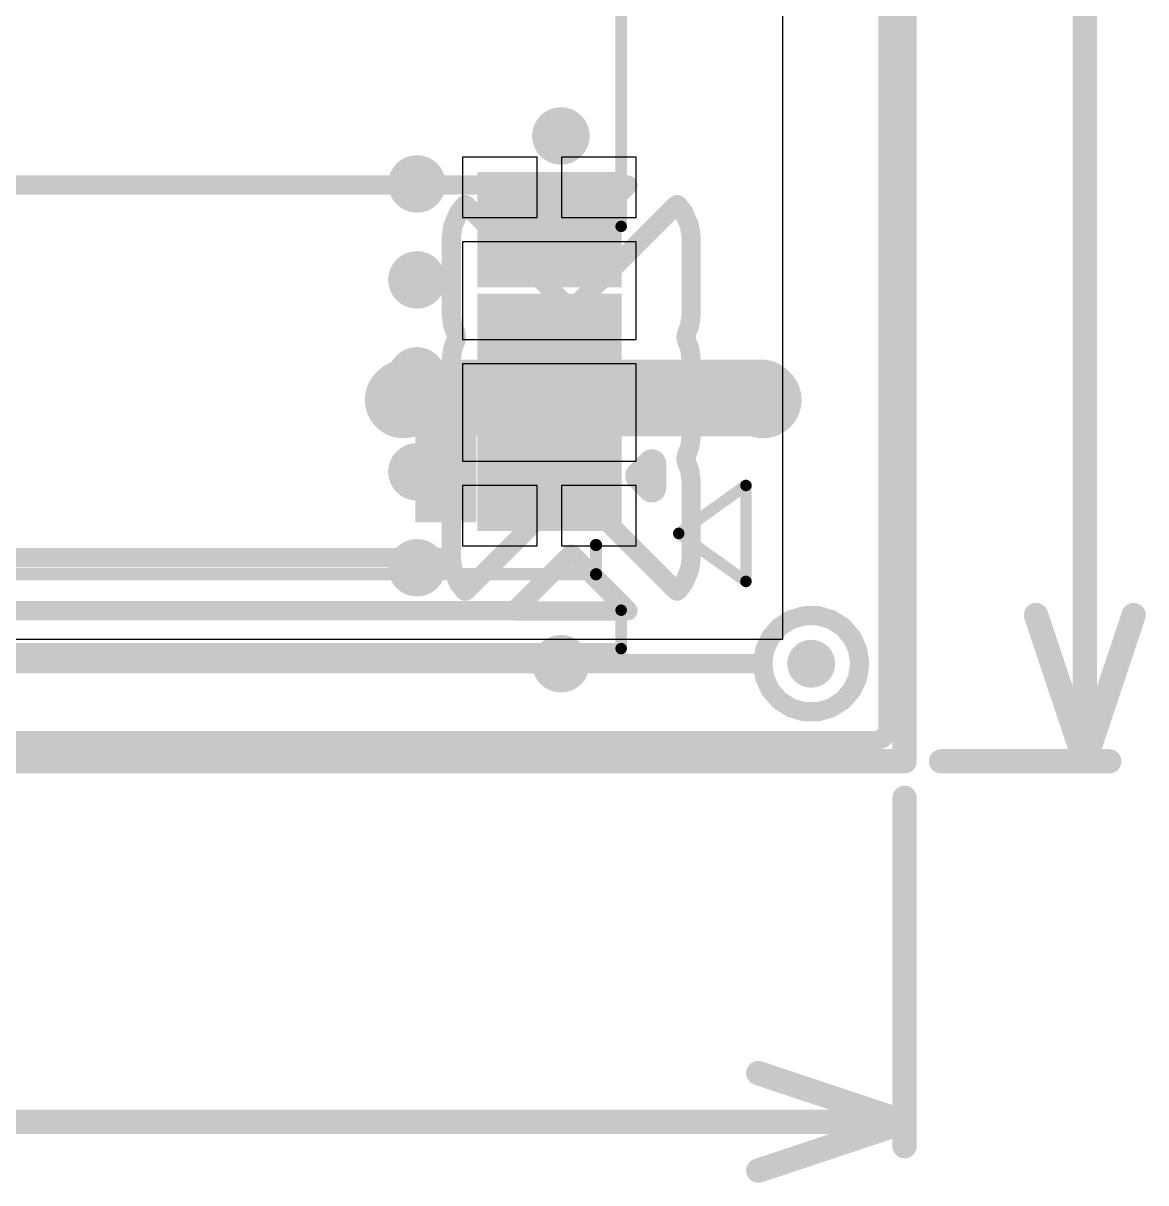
# Model space of a CAD drawing. Header units: inches. Extents: x 0 to 12.4, y -0.6 to 2.2.
# Drawn here: x 2.1976 to 2.658, y -0.606 to -0.1302 of the extents above; entities that cross this region are included whole.
import ezdxf

# ---------------------------------------------------------------- set-up
doc = ezdxf.new("R2010")
doc.units = ezdxf.units.IN
doc.header["$MEASUREMENT"] = 0
for name, color, linetype in [('Board_Outline', 216, 'Continuous'), ('Bottom Layer', 5, 'Continuous'), ('Dimension', 6, 'Continuous'), ('Mechanical 4', 56, 'Continuous'), ('Top Layer', 1, 'Continuous'), ('Top Overlay', 2, 'Continuous'), ('Top Paste', 8, 'Continuous'), ('Top Solder', 216, 'Continuous')]:
    doc.layers.add(name, color=color, linetype=linetype)

# ---------------------------------------------------------------- blocks, each defined once
blk = doc.blocks.new('E07_400M10S_10')
at = {"layer": 'Top Layer'}
for points in [[(-0.28346455, 0.35433075), (-0.23228345, 0.35433075), (-0.23228345, 0.31496065), (-0.28346455, 0.31496065)], [(-0.28346455, 0.30433075), (-0.23228345, 0.30433075), (-0.23228345, 0.26496065), (-0.28346455, 0.26496065)], [(-0.28346455, 0.25433075), (-0.23228345, 0.25433075), (-0.23228345, 0.21496065), (-0.28346455, 0.21496065)]]:
    blk.add_hatch(color=1, dxfattribs=at).paths.add_polyline_path(points)
at = {"layer": 'Top Overlay'}
blk.add_hatch(color=2, dxfattribs=at).paths.add_polyline_path([(-0.2278742, 0.3146463), (-0.2028742, 0.3146463), (-0.2028742, 0.3546463), (-0.2278742, 0.3546463)])
at = {"layer": 'Top Paste'}
for points in [[(-0.28346455, 0.35433075), (-0.23228345, 0.35433075), (-0.23228345, 0.31496065), (-0.28346455, 0.31496065)], [(-0.28346455, 0.30433075), (-0.23228345, 0.30433075), (-0.23228345, 0.26496065), (-0.28346455, 0.26496065)], [(-0.28346455, 0.25433075), (-0.23228345, 0.25433075), (-0.23228345, 0.21496065), (-0.28346455, 0.21496065)]]:
    blk.add_hatch(color=8, dxfattribs=at).paths.add_polyline_path(points)
at = {"layer": 'Top Solder'}
for points in [[(-0.28746455, 0.35833075), (-0.22828345, 0.35833075), (-0.22828345, 0.31096065), (-0.28746455, 0.31096065)], [(-0.28746455, 0.30833075), (-0.22828345, 0.30833075), (-0.22828345, 0.26096065), (-0.28746455, 0.26096065)], [(-0.28746455, 0.25833075), (-0.22828345, 0.25833075), (-0.22828345, 0.21096065), (-0.28746455, 0.21096065)]]:
    blk.add_hatch(color=216, dxfattribs=at).paths.add_polyline_path(points)
at = {"layer": 'Top Overlay'}
for points, const_width in [([(-0.277, 0.376), (-0.277, 0.364)], 0.005), ([(0.277, 0.376), (-0.277, 0.376)], 0.005), ([(-0.299874, 0.3406457), (-0.299874, 0.3306457)], 0.011811), ([(-0.294874, 0.3356457), (-0.299874, 0.3406457)], 0.011811), ([(-0.294874, 0.3356457), (-0.299874, 0.3306457)], 0.011811)]:
    blk.add_lwpolyline(points, dxfattribs=dict(at, const_width=const_width))
for points, const_width in [([(-0.27825, 0.376, 1), (-0.27575, 0.376, 1)], 0.0025), ([(-0.27825, 0.376, 1), (-0.27575, 0.376, 1)], 0.0025), ([(-0.27825, 0.364, 1), (-0.27575, 0.364, 1)], 0.0025), ([(-0.3028267, 0.3406457, 1), (-0.2969213, 0.3406457, 1)], 0.0059055), ([(-0.3028267, 0.3406457, 1), (-0.2969213, 0.3406457, 1)], 0.0059055), ([(-0.2978267, 0.3356457, 1), (-0.2919213, 0.3356457, 1)], 0.0059055), ([(-0.2978267, 0.3356457, 1), (-0.2919213, 0.3356457, 1)], 0.0059055), ([(-0.3028267, 0.3306457, 1), (-0.2969213, 0.3306457, 1)], 0.0059055), ([(-0.3028267, 0.3306457, 1), (-0.2969213, 0.3306457, 1)], 0.0059055)]:
    blk.add_lwpolyline(points, format="xyb", close=True, dxfattribs=dict(at, const_width=const_width))

msp = doc.modelspace()

# ---------------------------------------------------------------- hatches: boundary and pattern name
at = {"layer": 'Dimension'}
h = msp.add_hatch(color=6, dxfattribs=at)
edge = h.paths.add_edge_path()
edge.add_arc((2.4181045, -0.1764994), 0.011811, 0, 360)
h = msp.add_hatch(color=6, dxfattribs=at)
edge = h.paths.add_edge_path()
edge.add_arc((2.3590494, -0.1961845), 0.011811, 0, 360)
h = msp.add_hatch(color=6, dxfattribs=at)
edge = h.paths.add_edge_path()
edge.add_arc((2.3590494, -0.2355546), 0.011811, 0, 360)
h = msp.add_hatch(color=6, dxfattribs=at)
edge = h.paths.add_edge_path()
edge.add_arc((2.3590494, -0.2749246), 0.011811, 0, 360)
h = msp.add_hatch(color=6, dxfattribs=at)
edge = h.paths.add_edge_path()
edge.add_arc((2.3590494, -0.3142947), 0.011811, 0, 360)
h = msp.add_hatch(color=6, dxfattribs=at)
edge = h.paths.add_edge_path()
edge.add_arc((2.3590494, -0.3536648), 0.011811, 0, 360)
h = msp.add_hatch(color=6, dxfattribs=at)
edge = h.paths.add_edge_path()
edge.add_arc((2.3590494, -0.3536648), 0.011811, 0, 360)
h = msp.add_hatch(color=6, dxfattribs=at)
edge = h.paths.add_edge_path()
edge.add_arc((2.4181045, -0.3930349), 0.011811, 0, 360)
h = msp.add_hatch(color=6, dxfattribs=at)
edge = h.paths.add_edge_path()
edge.add_arc((2.520762, -0.3930349), 0.0098425, 0, 360)
h = msp.add_hatch(color=6, dxfattribs=at)
edge = h.paths.add_edge_path()
edge.add_arc((2.520762, -0.3930349), 0.0098425, 0, 360)

# ---------------------------------------------------------------- linework, layer by layer
at = {"layer": 'Board_Outline', "const_width": 0.01}
for points in [[(2.5590551, -0.4330709), (2.5590551, 1.9685039)], [(1.6929134, -0.4330709), (2.5590551, -0.4330709)]]:
    msp.add_lwpolyline(points, dxfattribs=at)
at = {"layer": 'Board_Outline', "const_width": 0.005}
msp.add_lwpolyline([(2.5565551, -0.4330709, 1), (2.5615551, -0.4330709, 1)], format="xyb", close=True, dxfattribs=at)
msp.add_lwpolyline([(2.5565551, -0.4330709, 1), (2.5615551, -0.4330709, 1)], format="xyb", close=True, dxfattribs=at)
at = {"layer": 'Bottom Layer'}
for p, q in [((2.509055, 0.3504187), (2.509055, -0.3830709)), ((2.509055, -0.3830709), (1.7479134, -0.383071))]:
    msp.add_line(p, q, dxfattribs=at)
at = {"layer": 'Dimension'}
for points, const_width in [([(2.5522383, -0.4196294), (2.5522383, 1.9563943)], 0.007874), ([(2.633, -0.4330709), (2.633, 0.4708022)], 0.01), ([(1.9141108, -0.196666), (2.3990666, -0.196666)], 0.007874), ([(1.9141108, -0.196666), (2.3990666, -0.196666)], 0.007874), ([(2.3990666, -0.196666), (2.3994324, -0.1965782)], 0.007874), ([(2.3990666, -0.196666), (2.3992631, -0.1969867)], 0.007874), ([(2.3992631, -0.1969867), (2.4218823, -0.2196059)], 0.007874), ([(2.3994324, -0.1965782), (2.4452411, -0.1965782)], 0.007874), ([(2.4227912, -0.2196059), (2.4454104, -0.1969867)], 0.007874), ([(2.4452411, -0.1965782), (2.4456069, -0.196666)], 0.007874), ([(2.4454104, -0.1969867), (2.4456069, -0.196666)], 0.007874), ([(2.3738445, -0.213447), (2.3759402, -0.2083877)], 0.007874), ([(2.3759402, -0.2083877), (2.3762574, -0.2078383)], 0.007874), ([(2.3762574, -0.2078383), (2.3784462, -0.2049857)], 0.007874), ([(2.3784462, -0.2049857), (2.3788855, -0.2046635)], 0.007874), ([(2.3788855, -0.2046635), (2.3793633, -0.2049257)], 0.007874), ([(2.3793633, -0.2049257), (2.4188847, -0.2444471)], 0.007874), ([(2.4257887, -0.2444471), (2.4653102, -0.2049256)], 0.007874), ([(2.4653102, -0.2049256), (2.4657879, -0.2046635)], 0.007874), ([(2.4657879, -0.2046635), (2.4662273, -0.2049857)], 0.007874), ([(2.4662273, -0.2049857), (2.4684161, -0.2078383)], 0.007874), ([(2.4684161, -0.2078383), (2.4687333, -0.2083877)], 0.007874), ([(2.4687333, -0.2083877), (2.470829, -0.213447)], 0.007874), ([(2.373145, -0.2181258), (2.3736802, -0.21406)], 0.007874), ([(2.3736802, -0.21406), (2.3738445, -0.213447)], 0.007874), ([(2.470829, -0.213447), (2.4709933, -0.21406)], 0.007874), ([(2.4709933, -0.21406), (2.4715285, -0.2181258)], 0.007874), ([(2.3731242, -0.2184437), (2.373145, -0.2181258)], 0.007874), ([(2.3731242, -0.2495159), (2.3731242, -0.2184437)], 0.007874), ([(2.4218823, -0.2196059), (2.4223368, -0.2198683)], 0.007874), ([(2.4223368, -0.2198683), (2.4227912, -0.2196059)], 0.007874), ([(2.4715285, -0.2181258), (2.4715494, -0.2184437)], 0.007874), ([(2.4715494, -0.2495159), (2.4715494, -0.2184437)], 0.007874), ([(2.4188847, -0.2444471), (2.4210732, -0.2457107)], 0.007874), ([(2.4210732, -0.2457107), (2.4236003, -0.2457107)], 0.007874), ([(2.4236003, -0.2457107), (2.4257887, -0.2444471)], 0.007874), ([(2.3731242, -0.2495159), (2.373145, -0.2498337)], 0.007874), ([(2.373145, -0.2498337), (2.3736802, -0.2538995)], 0.007874), ([(2.4709932, -0.2538996), (2.4715285, -0.2498337)], 0.007874), ([(2.4715285, -0.2498337), (2.4715494, -0.2495159)], 0.007874), ([(2.3736802, -0.2538995), (2.3738445, -0.2545124)], 0.007874), ([(2.3738445, -0.2545124), (2.3749211, -0.2571115)], 0.007874), ([(2.4697525, -0.2571114), (2.4708291, -0.2545124)], 0.007874), ([(2.4708291, -0.2545124), (2.4709932, -0.2538996)], 0.007874), ([(2.3749211, -0.2571115), (2.3752927, -0.2589797)], 0.007874), ([(2.3749211, -0.2608479), (2.3752927, -0.2589797)], 0.007874), ([(2.4693808, -0.2589797), (2.4697525, -0.2571114)], 0.007874), ([(2.4693808, -0.2589797), (2.4697524, -0.260848)], 0.007874), ([(2.373145, -0.2681258), (2.3736802, -0.2640601)], 0.007874), ([(2.3736802, -0.2640601), (2.3738445, -0.263447)], 0.007874), ([(2.3738445, -0.263447), (2.3749211, -0.2608479)], 0.007874), ([(2.4697524, -0.260848), (2.470829, -0.263447)], 0.007874), ([(2.470829, -0.263447), (2.4709933, -0.26406)], 0.007874), ([(2.4709933, -0.26406), (2.4715285, -0.2681258)], 0.007874), ([(2.3731242, -0.2684437), (2.373145, -0.2681258)], 0.007874), ([(2.3731242, -0.2995159), (2.3731242, -0.2684437)], 0.007874), ([(2.4715285, -0.2681258), (2.4715494, -0.2684437)], 0.007874), ([(2.4715494, -0.2995159), (2.4715494, -0.2684437)], 0.007874), ([(2.3534391, -0.2847672), (2.3542265, -0.2839798)], 0.0314961), ([(2.3542265, -0.2839798), (2.4223368, -0.2839798)], 0.0314961), ([(2.4223368, -0.2839798), (2.5002895, -0.2839798)], 0.0314961), ([(2.5002895, -0.2839798), (2.5010769, -0.2847672)], 0.0314961), ([(2.3731242, -0.2995159), (2.373145, -0.2998337)], 0.007874), ([(2.373145, -0.2998337), (2.3736802, -0.3038995)], 0.007874), ([(2.4709933, -0.3038995), (2.4715285, -0.2998337)], 0.007874), ([(2.4715285, -0.2998337), (2.4715494, -0.2995159)], 0.007874), ([(2.3736802, -0.3038995), (2.3738445, -0.3045126)], 0.007874), ([(2.3738445, -0.3045126), (2.3749211, -0.3071116)], 0.007874), ([(2.3749211, -0.3071116), (2.3752927, -0.3089798)], 0.007874), ([(2.4693808, -0.3089798), (2.4697524, -0.3071115)], 0.007874), ([(2.4697524, -0.3071115), (2.470829, -0.3045124)], 0.007874), ([(2.470829, -0.3045124), (2.4709933, -0.3038995)], 0.007874), ([(2.3738445, -0.3134469), (2.3749211, -0.310848)], 0.007874), ([(2.3749211, -0.310848), (2.3752927, -0.3089798)], 0.007874), ([(2.4693808, -0.3089798), (2.4697524, -0.310848)], 0.007874), ([(2.4697524, -0.310848), (2.470829, -0.313447)], 0.007874), ([(2.373145, -0.3181258), (2.3736802, -0.31406)], 0.007874), ([(2.3736802, -0.31406), (2.3738445, -0.3134469)], 0.007874), ([(2.470829, -0.313447), (2.4709933, -0.31406)], 0.007874), ([(2.4709933, -0.31406), (2.4715285, -0.3181258)], 0.007874), ([(2.3731242, -0.3184437), (2.373145, -0.3181258)], 0.007874), ([(2.3731242, -0.3495159), (2.3731242, -0.3184437)], 0.007874), ([(2.4188847, -0.3235123), (2.4210732, -0.3222488)], 0.007874), ([(2.4210732, -0.3222488), (2.4236003, -0.3222488)], 0.007874), ([(2.4236003, -0.3222488), (2.4257887, -0.3235123)], 0.007874), ([(2.4715285, -0.3181258), (2.4715494, -0.3184437)], 0.007874), ([(2.4715494, -0.3495159), (2.4715494, -0.3184437)], 0.007874), ([(2.3793633, -0.3630338), (2.4188847, -0.3235123)], 0.007874), ([(2.4257887, -0.3235123), (2.4653102, -0.3630338)], 0.007874), ([(1.9400533, -0.3495159), (2.3731242, -0.3495159)], 0.007874), ([(1.9400533, -0.3495159), (2.3731242, -0.3495159)], 0.007874), ([(2.3731242, -0.3495159), (2.373145, -0.3498337)], 0.007874), ([(2.373145, -0.3498337), (2.3736802, -0.3538995)], 0.007874), ([(2.3992631, -0.3709728), (2.4218823, -0.3483536)], 0.007874), ([(2.4218823, -0.3483536), (2.4223368, -0.3480912)], 0.007874), ([(2.4223368, -0.3480912), (2.4227912, -0.3483536)], 0.007874), ([(2.4227912, -0.3483536), (2.4454104, -0.3709728)], 0.007874), ([(2.4709933, -0.3538995), (2.4715285, -0.3498337)], 0.007874), ([(2.4715285, -0.3498337), (2.4715494, -0.3495159)], 0.007874), ([(2.3736802, -0.3538995), (2.3738445, -0.3545124)], 0.007874), ([(2.3738445, -0.3545124), (2.3759402, -0.3595718)], 0.007874), ([(2.4687334, -0.3595717), (2.470829, -0.3545124)], 0.007874), ([(2.470829, -0.3545124), (2.4709933, -0.3538995)], 0.007874), ([(2.3759402, -0.3595718), (2.3762574, -0.3601212)], 0.007874), ([(2.3762574, -0.3601212), (2.3784462, -0.3629737)], 0.007874), ([(2.4662273, -0.3629737), (2.4684161, -0.3601213)], 0.007874), ([(2.4684161, -0.3601213), (2.4687334, -0.3595717)], 0.007874), ([(2.3784462, -0.3629737), (2.3788855, -0.3632959)], 0.007874), ([(2.3788855, -0.3632959), (2.3793633, -0.3630338)], 0.007874), ([(2.4653102, -0.3630338), (2.4657879, -0.3632959)], 0.007874), ([(2.4657879, -0.3632959), (2.4662273, -0.3629737)], 0.007874), ([(1.9141108, -0.3712935), (2.3990666, -0.3712935)], 0.007874), ([(1.9141108, -0.3712935), (2.3990666, -0.3712935)], 0.007874), ([(2.3990666, -0.3712935), (2.3992631, -0.3709728)], 0.007874), ([(2.3990666, -0.3712935), (2.3994324, -0.3713813)], 0.007874), ([(2.3994324, -0.3713813), (2.4452411, -0.3713813)], 0.007874), ([(2.4452411, -0.3713813), (2.4456069, -0.3712935)], 0.007874), ([(2.4454104, -0.3709728), (2.4456069, -0.3712935)], 0.007874), ([(2.5121983, -0.3751153), (2.5124922, -0.3749265)], 0.007874), ([(2.5124922, -0.3749265), (2.5128274, -0.3748281)], 0.007874), ([(2.5128274, -0.3748281), (2.5175937, -0.3734285)], 0.007874), ([(2.5175937, -0.3734285), (2.5175939, -0.3734285)], 0.007874), ([(2.5175939, -0.3734285), (2.5179289, -0.3733302)], 0.007874), ([(2.5179289, -0.3733302), (2.5235951, -0.3733302)], 0.007874), ([(2.5235951, -0.3733302), (2.5239301, -0.3734285)], 0.007874), ([(2.5239301, -0.3734285), (2.5239302, -0.3734285)], 0.007874), ([(2.5239302, -0.3734285), (2.5268589, -0.3742885)], 0.007874), ([(2.5268589, -0.3742885), (2.5290318, -0.3749265)], 0.007874), ([(2.5290318, -0.3749265), (2.5337985, -0.3779899)], 0.007874), ([(2.613, -0.3730709), (2.633, -0.4330709)], 0.01), ([(2.633, -0.4330709), (2.653, -0.3730709)], 0.01), ([(2.5042435, -0.3820082), (2.5074968, -0.3782537)], 0.007874), ([(2.5074968, -0.3782537), (2.507497, -0.3782534)], 0.007874), ([(2.507497, -0.3782534), (2.5077254, -0.3779899)], 0.007874), ([(2.5077254, -0.3779899), (2.5080189, -0.3778013)], 0.007874), ([(2.5080189, -0.3778013), (2.508019, -0.3778012)], 0.007874), ([(2.508019, -0.3778012), (2.5121983, -0.3751153)], 0.007874), ([(2.5337985, -0.3779899), (2.5375091, -0.3822722)], 0.007874), ([(2.5018061, -0.3871086), (2.5038698, -0.3825898)], 0.007874), ([(2.5038698, -0.3825898), (2.5038699, -0.3825896)], 0.007874), ([(2.5038699, -0.3825896), (2.5040148, -0.3822722)], 0.007874), ([(2.5040148, -0.3822722), (2.5042434, -0.3820084)], 0.007874), ([(2.5042434, -0.3820084), (2.5042435, -0.3820082)], 0.007874), ([(2.5375091, -0.3822722), (2.5398629, -0.3874263)], 0.007874), ([(2.5009635, -0.3922772), (2.5016113, -0.387772)], 0.007874), ([(2.5016113, -0.3877717), (2.501661, -0.3874263)], 0.007874), ([(2.5016113, -0.387772), (2.5016113, -0.3877717)], 0.007874), ([(2.501661, -0.3874263), (2.5018061, -0.3871086)], 0.007874), ([(2.5398629, -0.3874263), (2.5406693, -0.3930349)], 0.007874), ([(1.8275533, -0.3930349), (2.5008546, -0.3930349)], 0.007874), ([(1.8275533, -0.3930349), (2.5008546, -0.3930349)], 0.007874), ([(2.5008546, -0.3930349), (2.5009635, -0.3922772)], 0.007874), ([(2.5008546, -0.3930349), (2.5009043, -0.3933804)], 0.007874), ([(2.5009043, -0.3933804), (2.5016113, -0.3982978)], 0.007874), ([(2.5398629, -0.3986434), (2.5406693, -0.3930349)], 0.007874), ([(2.5016113, -0.3982979), (2.5016113, -0.3982978)], 0.007874), ([(2.5016113, -0.3982979), (2.501661, -0.3986434)], 0.007874), ([(2.501661, -0.3986434), (2.5040148, -0.4037976)], 0.007874), ([(2.5375091, -0.4037976), (2.5398629, -0.3986434)], 0.007874), ([(2.5040148, -0.4037976), (2.5042435, -0.4040615)], 0.007874), ([(2.5042435, -0.4040615), (2.5074968, -0.4078161)], 0.007874), ([(2.5074968, -0.4078161), (2.5074969, -0.4078161)], 0.007874), ([(2.5074969, -0.4078161), (2.5077254, -0.4080799)], 0.007874), ([(2.5077254, -0.4080799), (2.5124922, -0.4111433)], 0.007874), ([(2.5290318, -0.4111433), (2.5337985, -0.4080799)], 0.007874), ([(2.5337985, -0.4080799), (2.5375091, -0.4037976)], 0.007874), ([(2.5124922, -0.4111433), (2.5179289, -0.4127396)], 0.007874), ([(2.5179289, -0.4127396), (2.5232458, -0.4127396)], 0.007874), ([(2.5232458, -0.4127396), (2.5235951, -0.4127396)], 0.007874), ([(2.5235951, -0.4127396), (2.5290318, -0.4111433)], 0.007874), ([(2.5497974, -0.4238572), (2.5515843, -0.4220703)], 0.007874), ([(2.5515843, -0.4220703), (2.5522383, -0.4196294)], 0.007874), ([(1.8324352, -0.4245113), (2.5473565, -0.4245113)], 0.007874), ([(2.5473565, -0.4245113), (2.5497974, -0.4238572)], 0.007874), ([(2.5740551, -0.4330709), (2.643, -0.4330709)], 0.01), ([(2.5590551, -0.591), (2.5590551, -0.4480709)], 0.01), ([(2.4990551, -0.561), (2.5590551, -0.581)], 0.01), ([(1.5494402, -0.581), (2.5590551, -0.581)], 0.01), ([(2.4990551, -0.601), (2.5590551, -0.581)], 0.01)]:
    msp.add_lwpolyline(points, dxfattribs=dict(at, const_width=const_width))
for points, const_width in [([(2.3970981, -0.196666, 1), (2.4010351, -0.196666, 1)], 0.003937), ([(2.3970981, -0.196666, 1), (2.4010351, -0.196666, 1)], 0.003937), ([(2.3970981, -0.196666, 1), (2.4010351, -0.196666, 1)], 0.003937), ([(2.3970981, -0.196666, 1), (2.4010351, -0.196666, 1)], 0.003937), ([(2.3972946, -0.1969867, 1), (2.4012316, -0.1969867, 1)], 0.003937), ([(2.3972946, -0.1969867, 1), (2.4012316, -0.1969867, 1)], 0.003937), ([(2.3974639, -0.1965782, 1), (2.4014009, -0.1965782, 1)], 0.003937), ([(2.3974639, -0.1965782, 1), (2.4014009, -0.1965782, 1)], 0.003937), ([(2.4432726, -0.1965782, 1), (2.4472096, -0.1965782, 1)], 0.003937), ([(2.4432726, -0.1965782, 1), (2.4472096, -0.1965782, 1)], 0.003937), ([(2.4434419, -0.1969867, 1), (2.4473789, -0.1969867, 1)], 0.003937), ([(2.4434419, -0.1969867, 1), (2.4473789, -0.1969867, 1)], 0.003937), ([(2.4436384, -0.196666, 1), (2.4475754, -0.196666, 1)], 0.003937), ([(2.4436384, -0.196666, 1), (2.4475754, -0.196666, 1)], 0.003937), ([(2.3739717, -0.2083877, 1), (2.3779087, -0.2083877, 1)], 0.003937), ([(2.3739717, -0.2083877, 1), (2.3779087, -0.2083877, 1)], 0.003937), ([(2.3742889, -0.2078383, 1), (2.3782259, -0.2078383, 1)], 0.003937), ([(2.3742889, -0.2078383, 1), (2.3782259, -0.2078383, 1)], 0.003937), ([(2.3764777, -0.2049857, 1), (2.3804147, -0.2049857, 1)], 0.003937), ([(2.3764777, -0.2049857, 1), (2.3804147, -0.2049857, 1)], 0.003937), ([(2.376917, -0.2046635, 1), (2.380854, -0.2046635, 1)], 0.003937), ([(2.376917, -0.2046635, 1), (2.380854, -0.2046635, 1)], 0.003937), ([(2.3773948, -0.2049257, 1), (2.3813318, -0.2049257, 1)], 0.003937), ([(2.3773948, -0.2049257, 1), (2.3813318, -0.2049257, 1)], 0.003937), ([(2.4633417, -0.2049256, 1), (2.4672787, -0.2049256, 1)], 0.003937), ([(2.4633417, -0.2049256, 1), (2.4672787, -0.2049256, 1)], 0.003937), ([(2.4638194, -0.2046635, 1), (2.4677564, -0.2046635, 1)], 0.003937), ([(2.4638194, -0.2046635, 1), (2.4677564, -0.2046635, 1)], 0.003937), ([(2.4642588, -0.2049857, 1), (2.4681958, -0.2049857, 1)], 0.003937), ([(2.4642588, -0.2049857, 1), (2.4681958, -0.2049857, 1)], 0.003937), ([(2.4664476, -0.2078383, 1), (2.4703846, -0.2078383, 1)], 0.003937), ([(2.4664476, -0.2078383, 1), (2.4703846, -0.2078383, 1)], 0.003937), ([(2.4667648, -0.2083877, 1), (2.4707018, -0.2083877, 1)], 0.003937), ([(2.4667648, -0.2083877, 1), (2.4707018, -0.2083877, 1)], 0.003937), ([(2.3717117, -0.21406, 1), (2.3756487, -0.21406, 1)], 0.003937), ([(2.3717117, -0.21406, 1), (2.3756487, -0.21406, 1)], 0.003937), ([(2.371876, -0.213447, 1), (2.375813, -0.213447, 1)], 0.003937), ([(2.371876, -0.213447, 1), (2.375813, -0.213447, 1)], 0.003937), ([(2.4688605, -0.213447, 1), (2.4727975, -0.213447, 1)], 0.003937), ([(2.4688605, -0.213447, 1), (2.4727975, -0.213447, 1)], 0.003937), ([(2.4690248, -0.21406, 1), (2.4729618, -0.21406, 1)], 0.003937), ([(2.4690248, -0.21406, 1), (2.4729618, -0.21406, 1)], 0.003937), ([(2.3711557, -0.2184437, 1), (2.3750927, -0.2184437, 1)], 0.003937), ([(2.3711557, -0.2184437, 1), (2.3750927, -0.2184437, 1)], 0.003937), ([(2.3711765, -0.2181258, 1), (2.3751135, -0.2181258, 1)], 0.003937), ([(2.3711765, -0.2181258, 1), (2.3751135, -0.2181258, 1)], 0.003937), ([(2.4199138, -0.2196059, 1), (2.4238508, -0.2196059, 1)], 0.003937), ([(2.4199138, -0.2196059, 1), (2.4238508, -0.2196059, 1)], 0.003937), ([(2.4203683, -0.2198683, 1), (2.4243053, -0.2198683, 1)], 0.003937), ([(2.4203683, -0.2198683, 1), (2.4243053, -0.2198683, 1)], 0.003937), ([(2.4208227, -0.2196059, 1), (2.4247597, -0.2196059, 1)], 0.003937), ([(2.4208227, -0.2196059, 1), (2.4247597, -0.2196059, 1)], 0.003937), ([(2.46956, -0.2181258, 1), (2.473497, -0.2181258, 1)], 0.003937), ([(2.46956, -0.2181258, 1), (2.473497, -0.2181258, 1)], 0.003937), ([(2.4695809, -0.2184437, 1), (2.4735179, -0.2184437, 1)], 0.003937), ([(2.4695809, -0.2184437, 1), (2.4735179, -0.2184437, 1)], 0.003937), ([(2.4169162, -0.2444471, 1), (2.4208532, -0.2444471, 1)], 0.003937), ([(2.4169162, -0.2444471, 1), (2.4208532, -0.2444471, 1)], 0.003937), ([(2.4191047, -0.2457107, 1), (2.4230417, -0.2457107, 1)], 0.003937), ([(2.4191047, -0.2457107, 1), (2.4230417, -0.2457107, 1)], 0.003937), ([(2.4216318, -0.2457107, 1), (2.4255688, -0.2457107, 1)], 0.003937), ([(2.4216318, -0.2457107, 1), (2.4255688, -0.2457107, 1)], 0.003937), ([(2.4238202, -0.2444471, 1), (2.4277572, -0.2444471, 1)], 0.003937), ([(2.4238202, -0.2444471, 1), (2.4277572, -0.2444471, 1)], 0.003937), ([(2.3711557, -0.2495159, 1), (2.3750927, -0.2495159, 1)], 0.003937), ([(2.3711557, -0.2495159, 1), (2.3750927, -0.2495159, 1)], 0.003937), ([(2.3711765, -0.2498337, 1), (2.3751135, -0.2498337, 1)], 0.003937), ([(2.3711765, -0.2498337, 1), (2.3751135, -0.2498337, 1)], 0.003937), ([(2.46956, -0.2498337, 1), (2.473497, -0.2498337, 1)], 0.003937), ([(2.46956, -0.2498337, 1), (2.473497, -0.2498337, 1)], 0.003937), ([(2.4695809, -0.2495159, 1), (2.4735179, -0.2495159, 1)], 0.003937), ([(2.4695809, -0.2495159, 1), (2.4735179, -0.2495159, 1)], 0.003937), ([(2.3717117, -0.2538995, 1), (2.3756487, -0.2538995, 1)], 0.003937), ([(2.3717117, -0.2538995, 1), (2.3756487, -0.2538995, 1)], 0.003937), ([(2.371876, -0.2545124, 1), (2.375813, -0.2545124, 1)], 0.003937), ([(2.371876, -0.2545124, 1), (2.375813, -0.2545124, 1)], 0.003937), ([(2.4688606, -0.2545124, 1), (2.4727976, -0.2545124, 1)], 0.003937), ([(2.4688606, -0.2545124, 1), (2.4727976, -0.2545124, 1)], 0.003937), ([(2.4690247, -0.2538996, 1), (2.4729617, -0.2538996, 1)], 0.003937), ([(2.4690247, -0.2538996, 1), (2.4729617, -0.2538996, 1)], 0.003937), ([(2.3729526, -0.2571115, 1), (2.3768896, -0.2571115, 1)], 0.003937), ([(2.3729526, -0.2571115, 1), (2.3768896, -0.2571115, 1)], 0.003937), ([(2.3733242, -0.2589797, 1), (2.3772612, -0.2589797, 1)], 0.003937), ([(2.3733242, -0.2589797, 1), (2.3772612, -0.2589797, 1)], 0.003937), ([(2.4674123, -0.2589797, 1), (2.4713493, -0.2589797, 1)], 0.003937), ([(2.4674123, -0.2589797, 1), (2.4713493, -0.2589797, 1)], 0.003937), ([(2.467784, -0.2571114, 1), (2.471721, -0.2571114, 1)], 0.003937), ([(2.467784, -0.2571114, 1), (2.471721, -0.2571114, 1)], 0.003937), ([(2.3717117, -0.2640601, 1), (2.3756487, -0.2640601, 1)], 0.003937), ([(2.3717117, -0.2640601, 1), (2.3756487, -0.2640601, 1)], 0.003937), ([(2.371876, -0.263447, 1), (2.375813, -0.263447, 1)], 0.003937), ([(2.371876, -0.263447, 1), (2.375813, -0.263447, 1)], 0.003937), ([(2.3729526, -0.2608479, 1), (2.3768896, -0.2608479, 1)], 0.003937), ([(2.3729526, -0.2608479, 1), (2.3768896, -0.2608479, 1)], 0.003937), ([(2.4677839, -0.260848, 1), (2.4717209, -0.260848, 1)], 0.003937), ([(2.4677839, -0.260848, 1), (2.4717209, -0.260848, 1)], 0.003937), ([(2.4688605, -0.263447, 1), (2.4727975, -0.263447, 1)], 0.003937), ([(2.4688605, -0.263447, 1), (2.4727975, -0.263447, 1)], 0.003937), ([(2.4690248, -0.26406, 1), (2.4729618, -0.26406, 1)], 0.003937), ([(2.4690248, -0.26406, 1), (2.4729618, -0.26406, 1)], 0.003937), ([(2.3711557, -0.2684437, 1), (2.3750927, -0.2684437, 1)], 0.003937), ([(2.3711557, -0.2684437, 1), (2.3750927, -0.2684437, 1)], 0.003937), ([(2.3711765, -0.2681258, 1), (2.3751135, -0.2681258, 1)], 0.003937), ([(2.3711765, -0.2681258, 1), (2.3751135, -0.2681258, 1)], 0.003937), ([(2.46956, -0.2681258, 1), (2.473497, -0.2681258, 1)], 0.003937), ([(2.46956, -0.2681258, 1), (2.473497, -0.2681258, 1)], 0.003937), ([(2.4695809, -0.2684437, 1), (2.4735179, -0.2684437, 1)], 0.003937), ([(2.4695809, -0.2684437, 1), (2.4735179, -0.2684437, 1)], 0.003937), ([(2.3455651, -0.2847672, 1), (2.3613131, -0.2847672, 1)], 0.015748), ([(2.3463525, -0.2839798, 1), (2.3621005, -0.2839798, 1)], 0.015748), ([(2.3463525, -0.2839798, 1), (2.3621005, -0.2839798, 1)], 0.015748), ([(2.4144628, -0.2839798, 1), (2.4302108, -0.2839798, 1)], 0.015748), ([(2.4144628, -0.2839798, 1), (2.4302108, -0.2839798, 1)], 0.015748), ([(2.4924155, -0.2839798, 1), (2.5081635, -0.2839798, 1)], 0.015748), ([(2.4924155, -0.2839798, 1), (2.5081635, -0.2839798, 1)], 0.015748), ([(2.4932029, -0.2847672, 1), (2.5089509, -0.2847672, 1)], 0.015748), ([(2.3711557, -0.2995159, 1), (2.3750927, -0.2995159, 1)], 0.003937), ([(2.3711557, -0.2995159, 1), (2.3750927, -0.2995159, 1)], 0.003937), ([(2.3711765, -0.2998337, 1), (2.3751135, -0.2998337, 1)], 0.003937), ([(2.3711765, -0.2998337, 1), (2.3751135, -0.2998337, 1)], 0.003937), ([(2.46956, -0.2998337, 1), (2.473497, -0.2998337, 1)], 0.003937), ([(2.46956, -0.2998337, 1), (2.473497, -0.2998337, 1)], 0.003937), ([(2.4695809, -0.2995159, 1), (2.4735179, -0.2995159, 1)], 0.003937), ([(2.4695809, -0.2995159, 1), (2.4735179, -0.2995159, 1)], 0.003937), ([(2.3717117, -0.3038995, 1), (2.3756487, -0.3038995, 1)], 0.003937), ([(2.3717117, -0.3038995, 1), (2.3756487, -0.3038995, 1)], 0.003937), ([(2.371876, -0.3045126, 1), (2.375813, -0.3045126, 1)], 0.003937), ([(2.371876, -0.3045126, 1), (2.375813, -0.3045126, 1)], 0.003937), ([(2.3729526, -0.3071116, 1), (2.3768896, -0.3071116, 1)], 0.003937), ([(2.3729526, -0.3071116, 1), (2.3768896, -0.3071116, 1)], 0.003937), ([(2.4677839, -0.3071115, 1), (2.4717209, -0.3071115, 1)], 0.003937), ([(2.4677839, -0.3071115, 1), (2.4717209, -0.3071115, 1)], 0.003937), ([(2.4688605, -0.3045124, 1), (2.4727975, -0.3045124, 1)], 0.003937), ([(2.4688605, -0.3045124, 1), (2.4727975, -0.3045124, 1)], 0.003937), ([(2.4690248, -0.3038995, 1), (2.4729618, -0.3038995, 1)], 0.003937), ([(2.4690248, -0.3038995, 1), (2.4729618, -0.3038995, 1)], 0.003937), ([(2.3729526, -0.310848, 1), (2.3768896, -0.310848, 1)], 0.003937), ([(2.3729526, -0.310848, 1), (2.3768896, -0.310848, 1)], 0.003937), ([(2.3733242, -0.3089798, 1), (2.3772612, -0.3089798, 1)], 0.003937), ([(2.3733242, -0.3089798, 1), (2.3772612, -0.3089798, 1)], 0.003937), ([(2.4674123, -0.3089798, 1), (2.4713493, -0.3089798, 1)], 0.003937), ([(2.4674123, -0.3089798, 1), (2.4713493, -0.3089798, 1)], 0.003937), ([(2.4677839, -0.310848, 1), (2.4717209, -0.310848, 1)], 0.003937), ([(2.4677839, -0.310848, 1), (2.4717209, -0.310848, 1)], 0.003937), ([(2.3717117, -0.31406, 1), (2.3756487, -0.31406, 1)], 0.003937), ([(2.3717117, -0.31406, 1), (2.3756487, -0.31406, 1)], 0.003937), ([(2.371876, -0.3134469, 1), (2.375813, -0.3134469, 1)], 0.003937), ([(2.371876, -0.3134469, 1), (2.375813, -0.3134469, 1)], 0.003937), ([(2.4688605, -0.313447, 1), (2.4727975, -0.313447, 1)], 0.003937), ([(2.4688605, -0.313447, 1), (2.4727975, -0.313447, 1)], 0.003937), ([(2.4690248, -0.31406, 1), (2.4729618, -0.31406, 1)], 0.003937), ([(2.4690248, -0.31406, 1), (2.4729618, -0.31406, 1)], 0.003937), ([(2.3711557, -0.3184437, 1), (2.3750927, -0.3184437, 1)], 0.003937), ([(2.3711557, -0.3184437, 1), (2.3750927, -0.3184437, 1)], 0.003937), ([(2.3711765, -0.3181258, 1), (2.3751135, -0.3181258, 1)], 0.003937), ([(2.3711765, -0.3181258, 1), (2.3751135, -0.3181258, 1)], 0.003937), ([(2.4191047, -0.3222488, 1), (2.4230417, -0.3222488, 1)], 0.003937), ([(2.4191047, -0.3222488, 1), (2.4230417, -0.3222488, 1)], 0.003937), ([(2.4216318, -0.3222488, 1), (2.4255688, -0.3222488, 1)], 0.003937), ([(2.4216318, -0.3222488, 1), (2.4255688, -0.3222488, 1)], 0.003937), ([(2.46956, -0.3181258, 1), (2.473497, -0.3181258, 1)], 0.003937), ([(2.46956, -0.3181258, 1), (2.473497, -0.3181258, 1)], 0.003937), ([(2.4695809, -0.3184437, 1), (2.4735179, -0.3184437, 1)], 0.003937), ([(2.4695809, -0.3184437, 1), (2.4735179, -0.3184437, 1)], 0.003937), ([(2.4169162, -0.3235123, 1), (2.4208532, -0.3235123, 1)], 0.003937), ([(2.4169162, -0.3235123, 1), (2.4208532, -0.3235123, 1)], 0.003937), ([(2.4238202, -0.3235123, 1), (2.4277572, -0.3235123, 1)], 0.003937), ([(2.4238202, -0.3235123, 1), (2.4277572, -0.3235123, 1)], 0.003937), ([(2.3711557, -0.3495159, 1), (2.3750927, -0.3495159, 1)], 0.003937), ([(2.3711557, -0.3495159, 1), (2.3750927, -0.3495159, 1)], 0.003937), ([(2.3711557, -0.3495159, 1), (2.3750927, -0.3495159, 1)], 0.003937), ([(2.3711557, -0.3495159, 1), (2.3750927, -0.3495159, 1)], 0.003937), ([(2.3711765, -0.3498337, 1), (2.3751135, -0.3498337, 1)], 0.003937), ([(2.3711765, -0.3498337, 1), (2.3751135, -0.3498337, 1)], 0.003937), ([(2.4199138, -0.3483536, 1), (2.4238508, -0.3483536, 1)], 0.003937), ([(2.4199138, -0.3483536, 1), (2.4238508, -0.3483536, 1)], 0.003937), ([(2.4203683, -0.3480912, 1), (2.4243053, -0.3480912, 1)], 0.003937), ([(2.4203683, -0.3480912, 1), (2.4243053, -0.3480912, 1)], 0.003937), ([(2.4208227, -0.3483536, 1), (2.4247597, -0.3483536, 1)], 0.003937), ([(2.4208227, -0.3483536, 1), (2.4247597, -0.3483536, 1)], 0.003937), ([(2.46956, -0.3498337, 1), (2.473497, -0.3498337, 1)], 0.003937), ([(2.46956, -0.3498337, 1), (2.473497, -0.3498337, 1)], 0.003937), ([(2.4695809, -0.3495159, 1), (2.4735179, -0.3495159, 1)], 0.003937), ([(2.4695809, -0.3495159, 1), (2.4735179, -0.3495159, 1)], 0.003937), ([(2.3717117, -0.3538995, 1), (2.3756487, -0.3538995, 1)], 0.003937), ([(2.3717117, -0.3538995, 1), (2.3756487, -0.3538995, 1)], 0.003937), ([(2.371876, -0.3545124, 1), (2.375813, -0.3545124, 1)], 0.003937), ([(2.371876, -0.3545124, 1), (2.375813, -0.3545124, 1)], 0.003937), ([(2.4688605, -0.3545124, 1), (2.4727975, -0.3545124, 1)], 0.003937), ([(2.4688605, -0.3545124, 1), (2.4727975, -0.3545124, 1)], 0.003937), ([(2.4690248, -0.3538995, 1), (2.4729618, -0.3538995, 1)], 0.003937), ([(2.4690248, -0.3538995, 1), (2.4729618, -0.3538995, 1)], 0.003937), ([(2.3739717, -0.3595718, 1), (2.3779087, -0.3595718, 1)], 0.003937), ([(2.3739717, -0.3595718, 1), (2.3779087, -0.3595718, 1)], 0.003937), ([(2.3742889, -0.3601212, 1), (2.3782259, -0.3601212, 1)], 0.003937), ([(2.3742889, -0.3601212, 1), (2.3782259, -0.3601212, 1)], 0.003937), ([(2.4664476, -0.3601213, 1), (2.4703846, -0.3601213, 1)], 0.003937), ([(2.4664476, -0.3601213, 1), (2.4703846, -0.3601213, 1)], 0.003937), ([(2.4667649, -0.3595717, 1), (2.4707019, -0.3595717, 1)], 0.003937), ([(2.4667649, -0.3595717, 1), (2.4707019, -0.3595717, 1)], 0.003937), ([(2.3764777, -0.3629737, 1), (2.3804147, -0.3629737, 1)], 0.003937), ([(2.3764777, -0.3629737, 1), (2.3804147, -0.3629737, 1)], 0.003937), ([(2.376917, -0.3632959, 1), (2.380854, -0.3632959, 1)], 0.003937), ([(2.376917, -0.3632959, 1), (2.380854, -0.3632959, 1)], 0.003937), ([(2.3773948, -0.3630338, 1), (2.3813318, -0.3630338, 1)], 0.003937), ([(2.3773948, -0.3630338, 1), (2.3813318, -0.3630338, 1)], 0.003937), ([(2.4633417, -0.3630338, 1), (2.4672787, -0.3630338, 1)], 0.003937), ([(2.4633417, -0.3630338, 1), (2.4672787, -0.3630338, 1)], 0.003937), ([(2.4638194, -0.3632959, 1), (2.4677564, -0.3632959, 1)], 0.003937), ([(2.4638194, -0.3632959, 1), (2.4677564, -0.3632959, 1)], 0.003937), ([(2.4642588, -0.3629737, 1), (2.4681958, -0.3629737, 1)], 0.003937), ([(2.4642588, -0.3629737, 1), (2.4681958, -0.3629737, 1)], 0.003937), ([(2.3970981, -0.3712935, 1), (2.4010351, -0.3712935, 1)], 0.003937), ([(2.3970981, -0.3712935, 1), (2.4010351, -0.3712935, 1)], 0.003937), ([(2.3970981, -0.3712935, 1), (2.4010351, -0.3712935, 1)], 0.003937), ([(2.3970981, -0.3712935, 1), (2.4010351, -0.3712935, 1)], 0.003937), ([(2.3972946, -0.3709728, 1), (2.4012316, -0.3709728, 1)], 0.003937), ([(2.3972946, -0.3709728, 1), (2.4012316, -0.3709728, 1)], 0.003937), ([(2.3974639, -0.3713813, 1), (2.4014009, -0.3713813, 1)], 0.003937), ([(2.3974639, -0.3713813, 1), (2.4014009, -0.3713813, 1)], 0.003937), ([(2.4432726, -0.3713813, 1), (2.4472096, -0.3713813, 1)], 0.003937), ([(2.4432726, -0.3713813, 1), (2.4472096, -0.3713813, 1)], 0.003937), ([(2.4434419, -0.3709728, 1), (2.4473789, -0.3709728, 1)], 0.003937), ([(2.4434419, -0.3709728, 1), (2.4473789, -0.3709728, 1)], 0.003937), ([(2.4436384, -0.3712935, 1), (2.4475754, -0.3712935, 1)], 0.003937), ([(2.4436384, -0.3712935, 1), (2.4475754, -0.3712935, 1)], 0.003937), ([(2.5105237, -0.3749265, 1), (2.5144607, -0.3749265, 1)], 0.003937), ([(2.5105237, -0.3749265, 1), (2.5144607, -0.3749265, 1)], 0.003937), ([(2.5108589, -0.3748281, 1), (2.5147959, -0.3748281, 1)], 0.003937), ([(2.5108589, -0.3748281, 1), (2.5147959, -0.3748281, 1)], 0.003937), ([(2.5156252, -0.3734285, 1), (2.5195622, -0.3734285, 1)], 0.003937), ([(2.5156252, -0.3734285, 1), (2.5195622, -0.3734285, 1)], 0.003937), ([(2.5156254, -0.3734285, 1), (2.5195624, -0.3734285, 1)], 0.003937), ([(2.5156254, -0.3734285, 1), (2.5195624, -0.3734285, 1)], 0.003937), ([(2.5159604, -0.3733302, 1), (2.5198974, -0.3733302, 1)], 0.003937), ([(2.5159604, -0.3733302, 1), (2.5198974, -0.3733302, 1)], 0.003937), ([(2.5216266, -0.3733302, 1), (2.5255636, -0.3733302, 1)], 0.003937), ([(2.5216266, -0.3733302, 1), (2.5255636, -0.3733302, 1)], 0.003937), ([(2.5219616, -0.3734285, 1), (2.5258986, -0.3734285, 1)], 0.003937), ([(2.5219616, -0.3734285, 1), (2.5258986, -0.3734285, 1)], 0.003937), ([(2.5219617, -0.3734285, 1), (2.5258987, -0.3734285, 1)], 0.003937), ([(2.5219617, -0.3734285, 1), (2.5258987, -0.3734285, 1)], 0.003937), ([(2.5248904, -0.3742885, 1), (2.5288274, -0.3742885, 1)], 0.003937), ([(2.5248904, -0.3742885, 1), (2.5288274, -0.3742885, 1)], 0.003937), ([(2.5270633, -0.3749265, 1), (2.5310003, -0.3749265, 1)], 0.003937), ([(2.5270633, -0.3749265, 1), (2.5310003, -0.3749265, 1)], 0.003937), ([(2.6105, -0.3730709, 1), (2.6155, -0.3730709, 1)], 0.005), ([(2.6505, -0.3730709, 1), (2.6555, -0.3730709, 1)], 0.005), ([(2.5055283, -0.3782537, 1), (2.5094653, -0.3782537, 1)], 0.003937), ([(2.5055283, -0.3782537, 1), (2.5094653, -0.3782537, 1)], 0.003937), ([(2.5055285, -0.3782534, 1), (2.5094655, -0.3782534, 1)], 0.003937), ([(2.5055285, -0.3782534, 1), (2.5094655, -0.3782534, 1)], 0.003937), ([(2.5057569, -0.3779899, 1), (2.5096939, -0.3779899, 1)], 0.003937), ([(2.5057569, -0.3779899, 1), (2.5096939, -0.3779899, 1)], 0.003937), ([(2.5060504, -0.3778013, 1), (2.5099874, -0.3778013, 1)], 0.003937), ([(2.5060504, -0.3778013, 1), (2.5099874, -0.3778013, 1)], 0.003937), ([(2.5060505, -0.3778012, 1), (2.5099875, -0.3778012, 1)], 0.003937), ([(2.5060505, -0.3778012, 1), (2.5099875, -0.3778012, 1)], 0.003937), ([(2.5102298, -0.3751153, 1), (2.5141668, -0.3751153, 1)], 0.003937), ([(2.5102298, -0.3751153, 1), (2.5141668, -0.3751153, 1)], 0.003937), ([(2.53183, -0.3779899, 1), (2.535767, -0.3779899, 1)], 0.003937), ([(2.53183, -0.3779899, 1), (2.535767, -0.3779899, 1)], 0.003937), ([(2.5019013, -0.3825898, 1), (2.5058383, -0.3825898, 1)], 0.003937), ([(2.5019013, -0.3825898, 1), (2.5058383, -0.3825898, 1)], 0.003937), ([(2.5019014, -0.3825896, 1), (2.5058384, -0.3825896, 1)], 0.003937), ([(2.5019014, -0.3825896, 1), (2.5058384, -0.3825896, 1)], 0.003937), ([(2.5020463, -0.3822722, 1), (2.5059833, -0.3822722, 1)], 0.003937), ([(2.5020463, -0.3822722, 1), (2.5059833, -0.3822722, 1)], 0.003937), ([(2.5022749, -0.3820084, 1), (2.5062119, -0.3820084, 1)], 0.003937), ([(2.5022749, -0.3820084, 1), (2.5062119, -0.3820084, 1)], 0.003937), ([(2.502275, -0.3820082, 1), (2.506212, -0.3820082, 1)], 0.003937), ([(2.502275, -0.3820082, 1), (2.506212, -0.3820082, 1)], 0.003937), ([(2.5355406, -0.3822722, 1), (2.5394776, -0.3822722, 1)], 0.003937), ([(2.5355406, -0.3822722, 1), (2.5394776, -0.3822722, 1)], 0.003937), ([(2.4996428, -0.3877717, 1), (2.5035798, -0.3877717, 1)], 0.003937), ([(2.4996428, -0.3877717, 1), (2.5035798, -0.3877717, 1)], 0.003937), ([(2.4996428, -0.387772, 1), (2.5035798, -0.387772, 1)], 0.003937), ([(2.4996428, -0.387772, 1), (2.5035798, -0.387772, 1)], 0.003937), ([(2.4996925, -0.3874263, 1), (2.5036295, -0.3874263, 1)], 0.003937), ([(2.4996925, -0.3874263, 1), (2.5036295, -0.3874263, 1)], 0.003937), ([(2.4998376, -0.3871086, 1), (2.5037746, -0.3871086, 1)], 0.003937), ([(2.4998376, -0.3871086, 1), (2.5037746, -0.3871086, 1)], 0.003937), ([(2.5378944, -0.3874263, 1), (2.5418314, -0.3874263, 1)], 0.003937), ([(2.5378944, -0.3874263, 1), (2.5418314, -0.3874263, 1)], 0.003937), ([(2.4988861, -0.3930349, 1), (2.5028231, -0.3930349, 1)], 0.003937), ([(2.4988861, -0.3930349, 1), (2.5028231, -0.3930349, 1)], 0.003937), ([(2.4988861, -0.3930349, 1), (2.5028231, -0.3930349, 1)], 0.003937), ([(2.4988861, -0.3930349, 1), (2.5028231, -0.3930349, 1)], 0.003937), ([(2.4989358, -0.3933804, 1), (2.5028728, -0.3933804, 1)], 0.003937), ([(2.4989358, -0.3933804, 1), (2.5028728, -0.3933804, 1)], 0.003937), ([(2.498995, -0.3922772, 1), (2.502932, -0.3922772, 1)], 0.003937), ([(2.498995, -0.3922772, 1), (2.502932, -0.3922772, 1)], 0.003937), ([(2.5387008, -0.3930349, 1), (2.5426378, -0.3930349, 1)], 0.003937), ([(2.5387008, -0.3930349, 1), (2.5426378, -0.3930349, 1)], 0.003937), ([(2.4996428, -0.3982978, 1), (2.5035798, -0.3982978, 1)], 0.003937), ([(2.4996428, -0.3982978, 1), (2.5035798, -0.3982978, 1)], 0.003937), ([(2.4996428, -0.3982979, 1), (2.5035798, -0.3982979, 1)], 0.003937), ([(2.4996428, -0.3982979, 1), (2.5035798, -0.3982979, 1)], 0.003937), ([(2.4996925, -0.3986434, 1), (2.5036295, -0.3986434, 1)], 0.003937), ([(2.4996925, -0.3986434, 1), (2.5036295, -0.3986434, 1)], 0.003937), ([(2.5378944, -0.3986434, 1), (2.5418314, -0.3986434, 1)], 0.003937), ([(2.5378944, -0.3986434, 1), (2.5418314, -0.3986434, 1)], 0.003937), ([(2.5020463, -0.4037976, 1), (2.5059833, -0.4037976, 1)], 0.003937), ([(2.5020463, -0.4037976, 1), (2.5059833, -0.4037976, 1)], 0.003937), ([(2.502275, -0.4040615, 1), (2.506212, -0.4040615, 1)], 0.003937), ([(2.502275, -0.4040615, 1), (2.506212, -0.4040615, 1)], 0.003937), ([(2.5055283, -0.4078161, 1), (2.5094653, -0.4078161, 1)], 0.003937), ([(2.5055283, -0.4078161, 1), (2.5094653, -0.4078161, 1)], 0.003937), ([(2.5055284, -0.4078161, 1), (2.5094654, -0.4078161, 1)], 0.003937), ([(2.5055284, -0.4078161, 1), (2.5094654, -0.4078161, 1)], 0.003937), ([(2.5057569, -0.4080799, 1), (2.5096939, -0.4080799, 1)], 0.003937), ([(2.5057569, -0.4080799, 1), (2.5096939, -0.4080799, 1)], 0.003937), ([(2.53183, -0.4080799, 1), (2.535767, -0.4080799, 1)], 0.003937), ([(2.53183, -0.4080799, 1), (2.535767, -0.4080799, 1)], 0.003937), ([(2.5355406, -0.4037976, 1), (2.5394776, -0.4037976, 1)], 0.003937), ([(2.5355406, -0.4037976, 1), (2.5394776, -0.4037976, 1)], 0.003937), ([(2.5105237, -0.4111433, 1), (2.5144607, -0.4111433, 1)], 0.003937), ([(2.5105237, -0.4111433, 1), (2.5144607, -0.4111433, 1)], 0.003937), ([(2.5159604, -0.4127396, 1), (2.5198974, -0.4127396, 1)], 0.003937), ([(2.5159604, -0.4127396, 1), (2.5198974, -0.4127396, 1)], 0.003937), ([(2.5212773, -0.4127396, 1), (2.5252143, -0.4127396, 1)], 0.003937), ([(2.5212773, -0.4127396, 1), (2.5252143, -0.4127396, 1)], 0.003937), ([(2.5216266, -0.4127396, 1), (2.5255636, -0.4127396, 1)], 0.003937), ([(2.5216266, -0.4127396, 1), (2.5255636, -0.4127396, 1)], 0.003937), ([(2.5270633, -0.4111433, 1), (2.5310003, -0.4111433, 1)], 0.003937), ([(2.5270633, -0.4111433, 1), (2.5310003, -0.4111433, 1)], 0.003937), ([(2.5496158, -0.4220703, 1), (2.5535528, -0.4220703, 1)], 0.003937), ([(2.5496158, -0.4220703, 1), (2.5535528, -0.4220703, 1)], 0.003937), ([(2.5502698, -0.4196294, 1), (2.5542068, -0.4196294, 1)], 0.003937), ([(2.5502698, -0.4196294, 1), (2.5542068, -0.4196294, 1)], 0.003937), ([(2.545388, -0.4245113, 1), (2.549325, -0.4245113, 1)], 0.003937), ([(2.545388, -0.4245113, 1), (2.549325, -0.4245113, 1)], 0.003937), ([(2.5478289, -0.4238572, 1), (2.5517659, -0.4238572, 1)], 0.003937), ([(2.5478289, -0.4238572, 1), (2.5517659, -0.4238572, 1)], 0.003937), ([(2.5715551, -0.4330709, 1), (2.5765551, -0.4330709, 1)], 0.005), ([(2.6305, -0.4330709, 1), (2.6355, -0.4330709, 1)], 0.005), ([(2.6305, -0.4330709, 1), (2.6355, -0.4330709, 1)], 0.005), ([(2.6305, -0.4330709, 1), (2.6355, -0.4330709, 1)], 0.005), ([(2.6405, -0.4330709, 1), (2.6455, -0.4330709, 1)], 0.005), ([(2.5565551, -0.4480709, 1), (2.5615551, -0.4480709, 1)], 0.005), ([(2.4965551, -0.561, 1), (2.5015551, -0.561, 1)], 0.005), ([(2.5565551, -0.581, 1), (2.5615551, -0.581, 1)], 0.005), ([(2.5565551, -0.581, 1), (2.5615551, -0.581, 1)], 0.005), ([(2.5565551, -0.581, 1), (2.5615551, -0.581, 1)], 0.005), ([(2.5565551, -0.591, 1), (2.5615551, -0.591, 1)], 0.005), ([(2.4965551, -0.601, 1), (2.5015551, -0.601, 1)], 0.005)]:
    msp.add_lwpolyline(points, format="xyb", close=True, dxfattribs=dict(at, const_width=const_width))
at = {"layer": 'Mechanical 4', "const_width": 0.0047244}
for points in [[(2.442811, -0.2136064), (2.442811, -0.008882)], [(2.4664331, -0.3395907), (2.4939921, -0.3199056)], [(2.4664331, -0.3395907), (2.4939921, -0.3199056)], [(2.4939921, -0.3592757), (2.4939921, -0.3199056)], [(2.4939921, -0.3592757), (2.4939921, -0.3199056)], [(2.4664331, -0.3395907), (2.4939921, -0.3592757)], [(2.4664331, -0.3395907), (2.4939921, -0.3592757)], [(2.442811, -0.3868348), (2.442811, -0.3710867)], [(1.8758819, -0.3868348), (2.442811, -0.3868348)]]:
    msp.add_lwpolyline(points, dxfattribs=at)
at = {"layer": 'Mechanical 4', "const_width": 0.0023622}
for points in [[(2.4416299, -0.2136064, 1), (2.4439921, -0.2136064, 1)], [(2.492811, -0.3199056, 1), (2.4951732, -0.3199056, 1)], [(2.492811, -0.3199056, 1), (2.4951732, -0.3199056, 1)], [(2.492811, -0.3199056, 1), (2.4951732, -0.3199056, 1)], [(2.492811, -0.3199056, 1), (2.4951732, -0.3199056, 1)], [(2.465252, -0.3395907, 1), (2.4676142, -0.3395907, 1)], [(2.465252, -0.3395907, 1), (2.4676142, -0.3395907, 1)], [(2.465252, -0.3395907, 1), (2.4676142, -0.3395907, 1)], [(2.465252, -0.3395907, 1), (2.4676142, -0.3395907, 1)], [(2.492811, -0.3592757, 1), (2.4951732, -0.3592757, 1)], [(2.492811, -0.3592757, 1), (2.4951732, -0.3592757, 1)], [(2.492811, -0.3592757, 1), (2.4951732, -0.3592757, 1)], [(2.492811, -0.3592757, 1), (2.4951732, -0.3592757, 1)], [(2.4416299, -0.3710867, 1), (2.4439921, -0.3710867, 1)], [(2.4416299, -0.3868348, 1), (2.4439921, -0.3868348, 1)], [(2.4416299, -0.3868348, 1), (2.4439921, -0.3868348, 1)]]:
    msp.add_lwpolyline(points, format="xyb", close=True, dxfattribs=at)
at = {"layer": 'Top Layer'}
for p, q in [((2.509055, 0.1854291), (2.509055, -0.3830709)), ((2.4083852, -0.1852757), (2.3777953, -0.1852757)), ((2.3777953, -0.1852757), (2.3777953, -0.2099607)), ((2.4083852, -0.2099607), (2.4083852, -0.1852757)), ((2.4489763, -0.1852757), (2.4183852, -0.1852757)), ((2.4183852, -0.1852757), (2.4183852, -0.2099607)), ((2.4489763, -0.2099607), (2.4489763, -0.1852757)), ((2.3777953, -0.2099607), (2.4083852, -0.2099607)), ((2.4183852, -0.2099607), (2.4489763, -0.2099607)), ((2.4133852, -0.2199607), (2.3777953, -0.2199607)), ((2.3777953, -0.2199607), (2.3777953, -0.2446457)), ((2.4489763, -0.2199607), (2.4133852, -0.2199607)), ((2.4489763, -0.2446457), (2.4489763, -0.2199607)), ((2.3777953, -0.2446457), (2.3777953, -0.2599607)), ((2.4489763, -0.2599607), (2.4489763, -0.2446457)), ((2.3777953, -0.2599607), (2.4133852, -0.2599607)), ((2.4133852, -0.2599607), (2.4489763, -0.2599607)), ((2.4133852, -0.2699607), (2.3777953, -0.2699607)), ((2.3777953, -0.2699607), (2.3777953, -0.2946457)), ((2.4489763, -0.2699607), (2.4133852, -0.2699607)), ((2.4489763, -0.2946457), (2.4489763, -0.2699607)), ((2.3777953, -0.2946457), (2.3777953, -0.3099607)), ((2.4489763, -0.3099607), (2.4489763, -0.2946457)), ((2.3777953, -0.3099607), (2.4133852, -0.3099607)), ((2.4133852, -0.3099607), (2.4489763, -0.3099607)), ((2.4083852, -0.3199607), (2.3777953, -0.3199607)), ((2.3777953, -0.3199607), (2.3777953, -0.3446457)), ((2.4083852, -0.3446457), (2.4083852, -0.3199607)), ((2.4489763, -0.3199607), (2.4183852, -0.3199607)), ((2.4183852, -0.3199607), (2.4183852, -0.3446457)), ((2.4489763, -0.3446457), (2.4489763, -0.3199607)), ((2.3777953, -0.3446457), (2.4083852, -0.3446457)), ((2.4183852, -0.3446457), (2.4489763, -0.3446457)), ((2.509055, -0.3830709), (1.7479134, -0.383071))]:
    msp.add_line(p, q, dxfattribs=at)

# ---------------------------------------------------------------- block references
at = {"rotation": 180}
msp.add_blockref('E07_400M10S_10', (2.1555118, 0.019685), dxfattribs=at)

doc.saveas('drawing.dxf')
